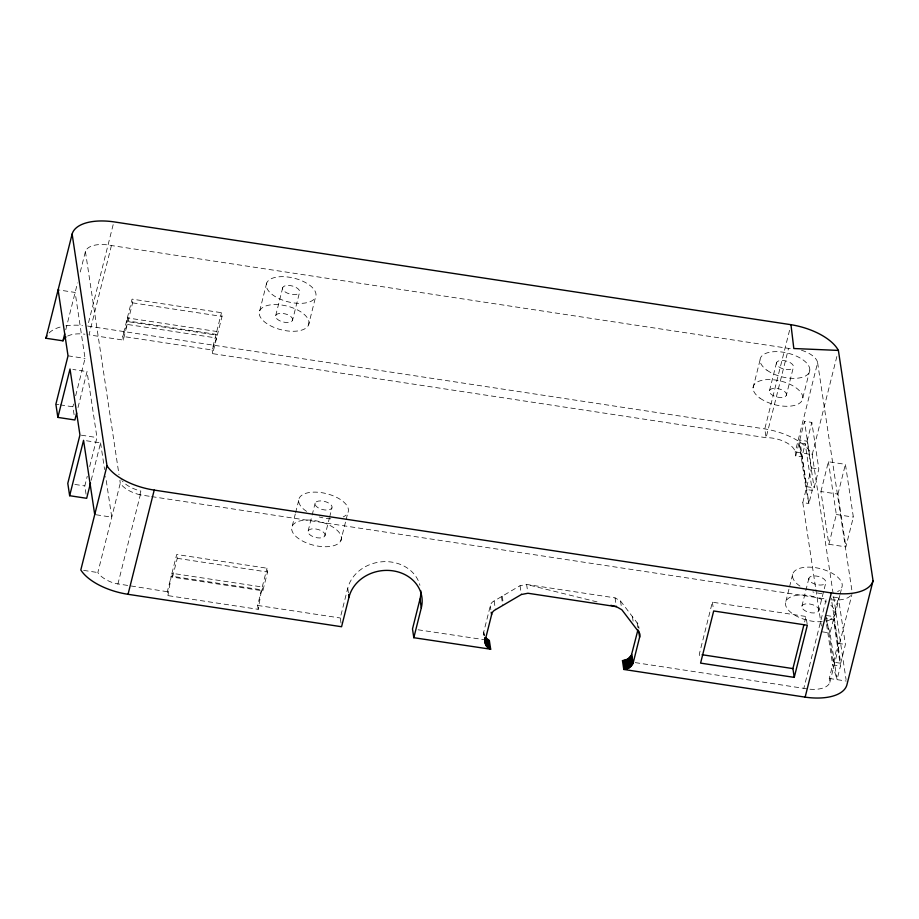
<?xml version="1.0" encoding="UTF-8"?>
<svg xmlns="http://www.w3.org/2000/svg" width="919" height="919" viewBox="0 0 919 919"><rect width="100%" height="100%" fill="white"/><g stroke="black" fill="none" stroke-linecap="round" stroke-linejoin="round"><path stroke-width="0.69" stroke-dasharray="4.59 3.45" d="M483.922 634.891L483.727 632.031L490.275 605.977A7.122 6.134 -8.5 0 1 494.123 600.969L520.051 585.713L526.61 584.45L615.041 597.867L620.509 600.969L637.12 622.806A6.835 5.882 -8.4 0 1 638.579 627.47M167.924 595.615L171.256 576.133L261.547 589.837L258.216 609.331L167.924 595.615L167.338 591.721L171.256 576.133M65.754 329.783L77.529 282.903M80.275 271.978L85.421 251.507A26.306 12.59 14.1 0 1 111.44 245.534L788.548 348.381A21.344 10.224 14.1 0 1 791.673 348.439M113.163 224.638L87.684 326.073L764.78 428.909A47.581 22.78 14.1 0 1 812.212 454.629L846.077 679.623M111.44 245.534L89.005 334.872L123.284 340.076L127.213 324.43L126.661 320.777L216.057 334.355L216.608 338.008L212.68 353.654L766.101 437.708A21.344 10.224 14.1 0 1 795.188 452.045L812.212 454.629L837.347 354.585M74.094 414.71L72.9 406.795L73.6 404.027M75.68 395.733L85.053 358.41L75.128 292.449L58.104 289.864M78.012 407.542L87.041 371.598L72.854 369.449M86.053 494.181L84.812 485.944L87.248 476.272M89.671 466.588L96.966 437.559L87.041 371.598M127.35 317.917L132.072 299.123L221.468 312.701L222.03 316.435L217.309 335.228L127.902 321.65L127.35 317.917L216.746 331.495L217.309 335.228M126.661 320.777L122.732 336.411L123.284 340.076M127.902 321.65L132.623 302.856L132.072 299.123M91.188 480.292L100.585 442.912L83.56 440.327M167.338 591.721L114.932 583.416A24.342 11.66 14.1 0 1 97.839 572.548L121.216 479.488M139.906 494.778L140.848 491.056L138.298 490.355A24.342 11.66 14.1 0 1 122.388 481.085M117.862 584.208L140.308 494.881L150.222 496.386M216.057 334.355L212.128 349.99L212.68 353.654M216.746 331.495L221.468 312.701M171.968 573.295L176.689 554.502L266.981 568.206L267.555 572.032L262.834 590.825L172.542 577.121L171.968 573.295L262.26 587L262.834 590.825M172.542 577.121L177.264 558.327L176.689 554.502M259.698 310.84L266.705 282.937M275.723 315.539L282.73 287.624M292.518 320.306A8.742 4.181 14.1 0 0 281.271 313.345A8.742 4.181 14.1 0 0 278.56 320.111A8.742 4.181 14.1 0 0 292.518 320.306L299.525 292.403A8.742 4.181 14.1 0 0 288.279 285.43A8.742 4.181 14.1 0 0 285.579 292.208A8.742 4.181 14.1 0 0 299.525 292.403M308.543 324.993A25.479 12.2 14.1 0 0 276.079 304.568A25.479 12.2 14.1 0 0 267.739 324.2A25.479 12.2 14.1 0 0 308.543 324.993L315.55 297.09A25.479 12.2 14.1 0 0 283.086 276.665A25.479 12.2 14.1 0 0 274.747 296.286A25.479 12.2 14.1 0 0 315.55 297.09M258.216 609.331L257.63 605.437L261.547 589.837M262.26 587L266.981 568.206M292.276 525.955L295.286 513.997M295.619 512.664L299.295 498.041M308.141 530.998L311.817 516.386M312.15 515.054L315.148 503.095M324.935 535.777A8.742 4.181 14.1 0 0 313.701 528.804A8.742 4.181 14.1 0 0 310.99 535.582A8.742 4.181 14.1 0 0 324.935 535.777L329.278 518.5M329.611 517.167L331.943 507.862A8.742 4.181 14.1 0 0 320.708 500.901A8.742 4.181 14.1 0 0 317.997 507.679A8.742 4.181 14.1 0 0 331.943 507.862M340.8 540.82A25.479 12.2 14.1 0 0 309.255 520.062A25.479 12.2 14.1 0 0 299.571 539.281A25.479 12.2 14.1 0 0 340.8 540.82L345.797 520.889M346.13 519.557L347.807 512.917M341.006 622.979L340.248 617.982L347.738 588.206A37.093 31.935 -8.6 0 1 383.774 561.67A37.093 31.935 -8.6 0 1 419.937 585.3M753.04 387.921L760.059 360.007M807.146 623.99L805.997 616.488L712.363 602.186L699.279 654.294L699.658 656.821M769.536 390.541L776.544 362.626M789.57 330.254L764.78 428.909L766.101 437.708L788.548 348.381M786.331 395.308A8.742 4.181 14.1 0 0 775.085 388.335A8.742 4.181 14.1 0 0 772.374 395.113A8.742 4.181 14.1 0 0 786.331 395.308L793.338 367.405A8.742 4.181 14.1 0 0 782.103 360.432A8.742 4.181 14.1 0 0 779.392 367.209A8.742 4.181 14.1 0 0 793.338 367.405M802.815 397.927L809.834 370.012M801.494 350.254A21.344 10.224 14.1 0 1 817.623 362.718L795.188 452.045L795.774 455.939L801.908 456.869L808.915 503.509L802.792 502.578L806.089 489.448L799.071 442.809L805.205 443.739L812.212 490.378L808.915 503.509L806.089 489.448L812.212 490.378M795.774 455.939L799.071 442.809L801.908 456.869L805.205 443.739M799.76 440.075L804.481 421.281L811.822 422.395L818.84 469.035L814.119 487.828L806.767 486.714L799.76 440.075L807.1 441.2L814.119 487.828M807.1 441.2L811.822 422.395M806.767 486.714L811.488 467.92L804.481 421.281M785.883 601.428L789.214 588.137M789.547 586.816L792.89 573.525M820.92 491.527L828.398 461.752L845.423 464.336L853.36 517.098L845.882 546.874L828.858 544.289L820.92 491.527L837.944 494.112L845.882 546.874M801.908 606.138L808.915 578.223M804.619 621.979L805.997 616.488M837.944 494.112L845.423 464.336M828.858 544.289L836.336 514.514L828.398 461.752M818.795 610.641A8.742 4.181 14.1 0 0 807.25 603.806A8.742 4.181 14.1 0 0 805.021 610.721A8.742 4.181 14.1 0 0 818.795 610.641L825.802 582.738A8.742 4.181 14.1 0 0 814.257 575.903A8.742 4.181 14.1 0 0 812.028 582.807A8.742 4.181 14.1 0 0 825.802 582.738M635.224 662.61L803.826 688.354L826.261 599.027A26.306 12.59 14.1 0 0 828.318 599.395M826.549 616.902L833.349 662.128L840.701 663.242L833.682 616.603L838.404 597.809L831.052 596.695M833.43 619.395L830.018 633.007L837.037 679.646L840.448 666.034L833.43 619.395L825.641 618.223L832.66 664.851L837.037 679.646M834.82 615.351L839.828 595.409M840.161 594.088L841.838 587.436M809.961 689.227A26.306 12.59 14.1 0 0 829.846 682.38L829.26 678.463L832.66 664.851L840.448 666.034M833.349 662.128L838.071 643.323L831.258 598.108M829.846 682.38L851.936 594.421M840.701 663.242L845.423 644.449L838.404 597.809M418.088 629.791L483.75 639.613M822.241 631.835L830.018 633.007L825.641 618.223M829.26 678.463L846.284 681.048M132.623 302.856L222.03 316.435M811.488 467.92L818.84 469.035M68.029 355.825L85.053 358.41M836.336 514.514L853.36 517.098M55.875 404.211L58.713 404.636M60.137 404.854L72.9 406.795M81.354 435.192L96.966 437.559M74.876 484.439L84.812 485.944M151.646 496.605L826.261 599.027M826.33 615.489L833.682 616.603M96.15 514.778L111.762 517.156L105.639 476.524M838.071 643.323L845.423 644.449M177.264 558.327L267.555 572.032M83.652 570.389L97.839 572.548M257.63 605.437L340.248 617.982M597.028 601.876L526.61 584.45L527.747 591.985M140.308 494.881L137.368 494.077A24.342 11.66 14.1 0 1 120.286 483.21L119.861 480.384M817.623 362.718L852.281 593.054M802.792 502.578L815.681 588.275M815.9 589.688L821.391 626.218M712.363 602.186L713.316 608.458M638.648 625.954L639.027 628.47M637.12 622.806L638.257 630.331M632.421 616.626L633.559 624.15M620.509 600.969L621.267 605.989M615.041 597.867L616.362 606.666M520.051 585.713L521.372 594.513M502.222 596.201L503.164 602.462M501.452 596.649L502.773 605.414M494.123 600.969L495.444 609.734M490.275 605.977L490.838 609.734M483.727 632.031L484.29 635.787M483.67 632.996L484.049 635.5M347.738 588.206L348.485 593.203M85.421 251.507L119.01 474.732M100.585 442.912L104.594 469.529M850.626 595.719A26.306 12.59 14.1 0 1 829.34 599.556M799.978 586.104A25.479 12.2 14.1 0 1 798.68 568.666A25.479 12.2 14.1 0 1 832.855 573.663A25.479 12.2 14.1 0 1 837.611 591.606M821.873 593.628A25.479 12.2 14.1 0 1 812.798 591.882M306.578 511.378A25.479 12.2 14.1 0 1 304.855 493.664A25.479 12.2 14.1 0 1 339.433 498.902A25.479 12.2 14.1 0 1 343.166 516.915M330.829 518.81A25.479 12.2 14.1 0 1 319.226 516.949M806.905 688.882A26.306 12.59 14.1 0 1 803.826 688.354M49.098 332.977A47.581 22.78 14.1 0 1 62.389 326.498M65.858 325.854A47.581 22.78 14.1 0 1 82.526 325.475M67.661 336.055A26.306 12.59 14.1 0 1 84.893 334.194M830.879 605.242A25.479 12.2 14.1 0 1 824.435 621.37M822.218 621.635A25.479 12.2 14.1 0 1 790.076 611.767A25.479 12.2 14.1 0 1 793.556 595.971A25.479 12.2 14.1 0 1 826.537 601.991M127.213 324.43L122.732 336.411L212.128 349.99L216.608 338.008L127.213 324.43M766.986 370.242A25.479 12.2 14.1 0 0 808.846 373.057A25.479 12.2 14.1 0 0 778.99 351.747A25.479 12.2 14.1 0 0 766.986 370.242M759.979 398.145A25.479 12.2 14.1 0 0 801.839 400.96A25.479 12.2 14.1 0 0 771.971 379.662A25.479 12.2 14.1 0 0 759.979 398.145"/><path stroke-width="1.38" d="M65.984 337.043A26.306 12.59 14.1 0 0 62.974 340.834L45.95 338.249L72.13 234.035A47.581 22.78 14.1 0 1 113.853 221.858L790.96 324.694A47.581 22.78 14.1 0 1 838.392 350.415L873.05 580.751L846.87 684.965A47.581 22.78 14.1 0 1 805.147 697.142L623.794 669.446L622.473 660.669L627.734 659.118L631.342 655.408L637.947 629.825M62.974 340.834L64.709 333.93M76.622 413.079L74.887 419.983L57.863 417.398L70.016 369.013L79.942 434.974L67.788 483.36L69.649 495.709L86.673 498.305L90.499 483.072M69.649 495.709L83.56 440.327L94.726 514.571M72.13 234.035L106.995 465.738L80.815 569.952A47.455 22.711 14.1 0 0 128.04 594.306L341.569 626.735L349.048 596.959L348.669 594.455M128.04 594.306L154.22 490.091A47.455 22.711 14.1 0 1 106.995 465.738M420.799 590.814A37.093 31.935 -8.6 0 1 419.972 599.177L412.493 628.952L413.814 637.706L490.666 649.216L489.345 640.451L485.209 637.487L486.53 646.252L490.666 649.216M413.814 637.706L421.293 607.93L419.972 599.177M491.217 612.238L491.596 614.742L485.048 640.796L486.53 646.252M623.794 669.446L629.055 667.906L633.076 663.277L639.613 637.223L638.671 630.962M794.234 677.383L807.33 625.242L713.684 610.974L700.588 663.116L794.234 677.383L792.913 668.595L803.93 624.713M805.147 697.142L831.316 592.927A47.581 22.78 14.1 0 0 873.05 580.751M838.392 350.415L793.821 348.519L790.96 324.694M154.22 490.091L831.316 592.927M639.613 637.223A6.835 5.882 -8.4 0 0 638.441 631.583L621.841 609.756L616.362 606.666L527.943 593.249L521.372 594.513L495.444 609.734A7.122 6.134 -8.5 0 0 491.596 614.742M702.116 654.73L792.913 668.595M622.473 660.669L625.311 661.094M610.836 605.299L616.362 606.666M631.755 654.5L633.076 663.277M631.342 655.408L632.663 664.184M630.813 656.281L632.134 665.057M630.181 657.096L631.502 665.873M629.458 657.843L630.779 666.62M628.63 658.521L629.952 667.297M627.734 659.118L629.055 667.906M626.769 659.635L628.091 668.412M625.747 660.049L627.068 668.825M624.679 660.359L626 669.135M623.587 660.566L624.909 669.342M488.357 640.038L489.678 648.803M487.449 639.532L488.77 648.297M486.611 638.923L487.932 647.688M485.864 638.245L487.185 647.01M484.853 637.924L485.99 645.437M484.807 639.555L485.554 644.564M484.681 639.9L485.243 643.656M58.104 289.864L68.029 355.825L55.875 404.211L57.863 417.398M349.048 596.959A37.093 31.935 -8.6 0 1 393.102 570.86A37.093 31.935 -8.6 0 1 421.293 607.93M45.95 338.249A47.581 22.78 14.1 0 1 46.926 335.872"/></g></svg>
